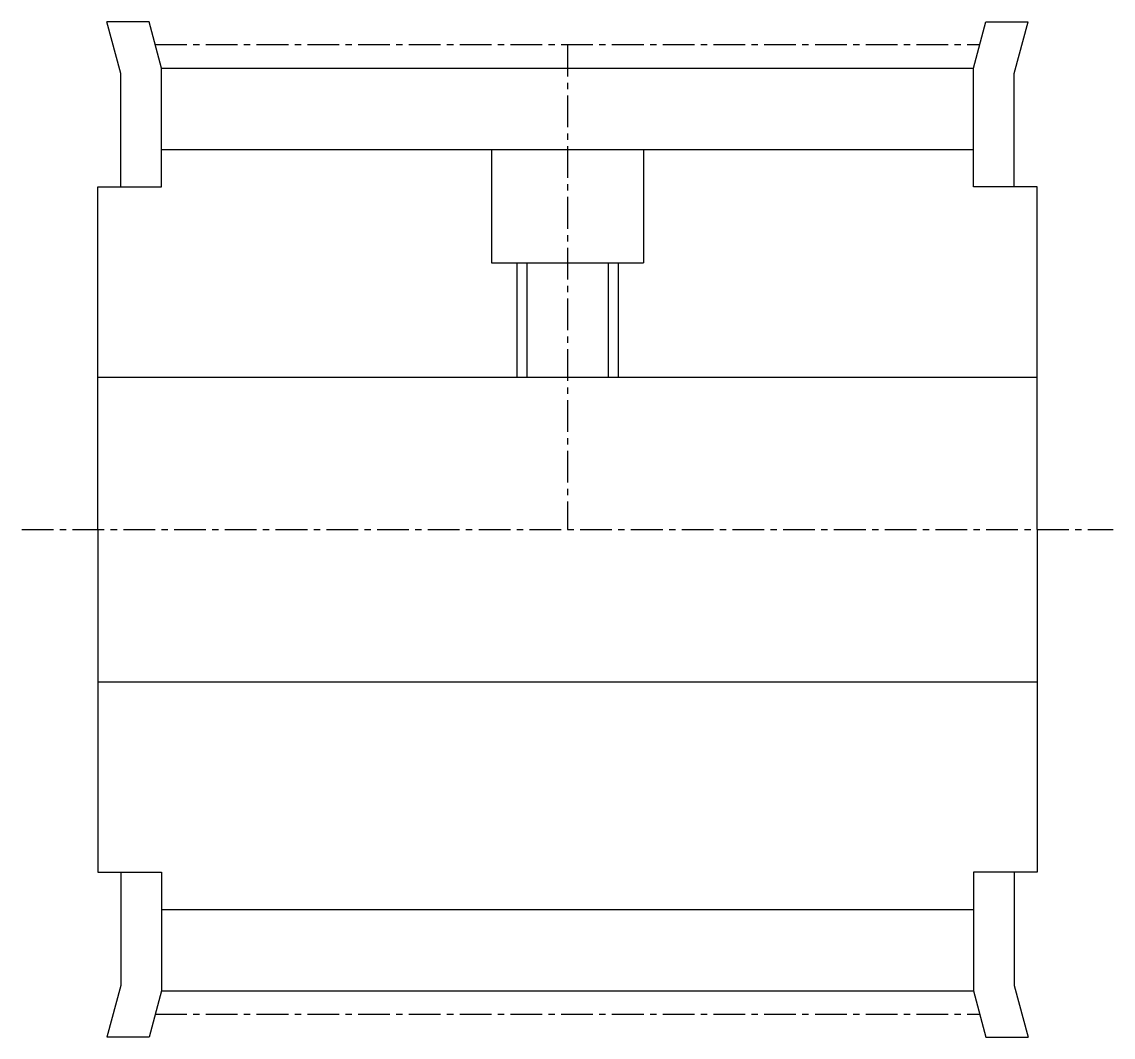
# Model space of a CAD drawing. Extents: x -286 to -203, y -61 to 56.
# Drawn here: x -245.61 to -202.61, y 16 to 56 of the extents above; entities outside this region: 2.
import ezdxf

# ---------------------------------------------------------------- set-up
doc = ezdxf.new("R2010")
doc.units = 0
doc.linetypes.add('CENTER', pattern=[2, 1.25, -0.25, 0.25, -0.25])
doc.linetypes.add('DASHED', pattern=[19.05, 12.7, -6.35])
doc.layers.get('0').update_dxf_attribs({"linetype": 'CONTINUOUS'})
doc.layers.add('CENTER', color=1, linetype='CENTER')

msp = doc.modelspace()

# ---------------------------------------------------------------- linework, layer by layer
for p, q in [((-240.603, 55.998), (-242.259, 55.998)), ((-241.714, 53.962), (-242.259, 55.998)), ((-240.114, 54.173), (-240.603, 55.998)), ((-208.114, 54.173), (-207.625, 55.998)), ((-207.625, 55.998), (-205.969, 55.998)), ((-206.514, 53.962), (-205.969, 55.998)), ((-241.714, 49.498), (-241.714, 53.962)), ((-240.114, 54.173), (-208.114, 54.173)), ((-240.114, 49.498), (-240.114, 54.173)), ((-208.114, 49.498), (-208.114, 54.173)), ((-206.514, 49.498), (-206.514, 53.962)), ((-240.114, 50.973), (-208.114, 50.973)), ((-242.614, 35.998), (-242.614, 49.498)), ((-242.614, 49.498), (-240.114, 49.498)), ((-205.614, 49.498), (-208.114, 49.498)), ((-205.614, 35.998), (-205.614, 49.498)), ((-242.614, 41.998), (-205.614, 41.998)), ((-242.614, 35.998), (-242.614, 22.498)), ((-205.614, 35.998), (-205.614, 22.498)), ((-242.614, 29.998), (-205.614, 29.998)), ((-242.614, 22.498), (-240.114, 22.498)), ((-241.714, 22.498), (-241.714, 18.033)), ((-240.114, 22.498), (-240.114, 17.823)), ((-208.114, 22.498), (-208.114, 17.823)), ((-205.614, 22.498), (-208.114, 22.498)), ((-206.514, 22.498), (-206.514, 18.033)), ((-240.114, 21.023), (-208.114, 21.023)), ((-241.714, 18.033), (-242.259, 15.998)), ((-240.114, 17.823), (-240.603, 15.998)), ((-240.114, 17.823), (-208.114, 17.823)), ((-208.114, 17.823), (-207.625, 15.998)), ((-206.514, 18.033), (-205.969, 15.998)), ((-240.603, 15.998), (-242.259, 15.998)), ((-207.625, 15.998), (-205.969, 15.998))]:
    msp.add_line(p, q)
at = {"color": 3, "linetype": 'DASHED'}
for p, q in [((-227.114, 50.973), (-227.114, 46.498)), ((-221.114, 50.973), (-221.114, 46.498)), ((-227.114, 46.498), (-221.114, 46.498)), ((-226.114, 46.498), (-226.114, 41.998)), ((-225.714, 46.498), (-225.714, 41.998)), ((-222.514, 46.498), (-222.514, 41.998)), ((-222.114, 46.498), (-222.114, 41.998))]:
    msp.add_line(p, q, dxfattribs=at)
at = {"layer": 'CENTER'}
for p, q in [((-240.362, 55.098), (-207.866, 55.098)), ((-224.114, 55.098), (-224.114, 35.998)), ((-245.614, 35.998), (-202.614, 35.998)), ((-240.362, 16.898), (-207.866, 16.898))]:
    msp.add_line(p, q, dxfattribs=at)

# ---------------------------------------------------------------- texts
at = {"color": 7, "linetype": 'CONTINUOUS'}
for s, p in [('TTPA12T10300-A-P12', (-285.987, -50.497)), ('T1012300', (-285.987, -60.81))]:
    msp.add_text(s, height=6, dxfattribs=at).set_placement(p)

doc.saveas('drawing.dxf')
